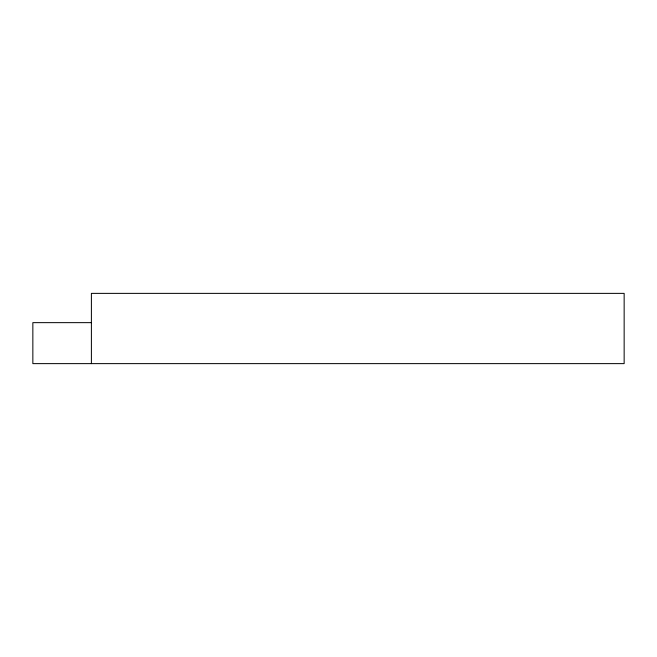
<?xml version="1.0" encoding="UTF-8"?>
<svg xmlns="http://www.w3.org/2000/svg" width="657" height="657" viewBox="0 0 657 657"><rect width="100%" height="100%" fill="white"/><g stroke="black" fill="none" stroke-linecap="round" stroke-linejoin="round"><path stroke-width="0.99" d="M91.397 322.644L32.85 322.644L32.85 363.625L624.15 363.625L624.15 293.375L91.397 293.375L91.397 363.625"/></g></svg>
